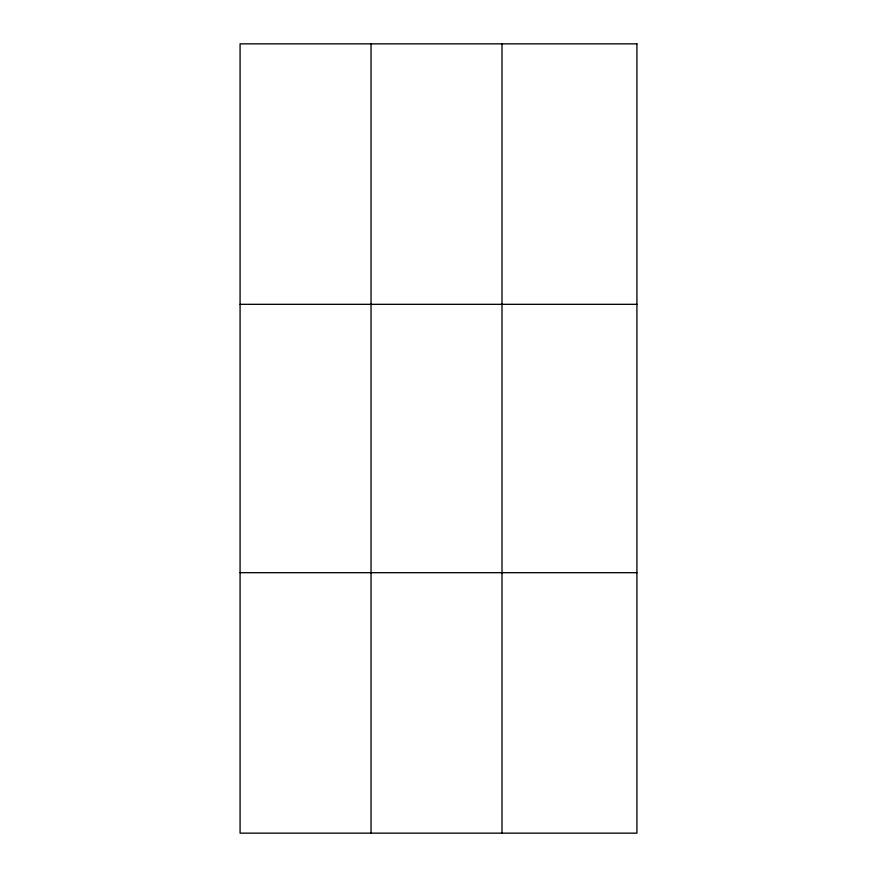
<?xml version="1.0" encoding="UTF-8"?>
<svg xmlns="http://www.w3.org/2000/svg" width="877" height="877" viewBox="0 0 877 877"><rect width="100%" height="100%" fill="white"/><g stroke="black" fill="none" stroke-linecap="round" stroke-linejoin="round"><path stroke-width="1.32" d="M371.037 833.15L371.037 43.85M501.995 833.15L501.995 43.85M240.079 304.319L636.921 304.319M240.079 572.681L636.921 572.681M636.921 43.85L636.921 833.15L240.079 833.15L240.079 43.85L636.921 43.85"/></g></svg>
